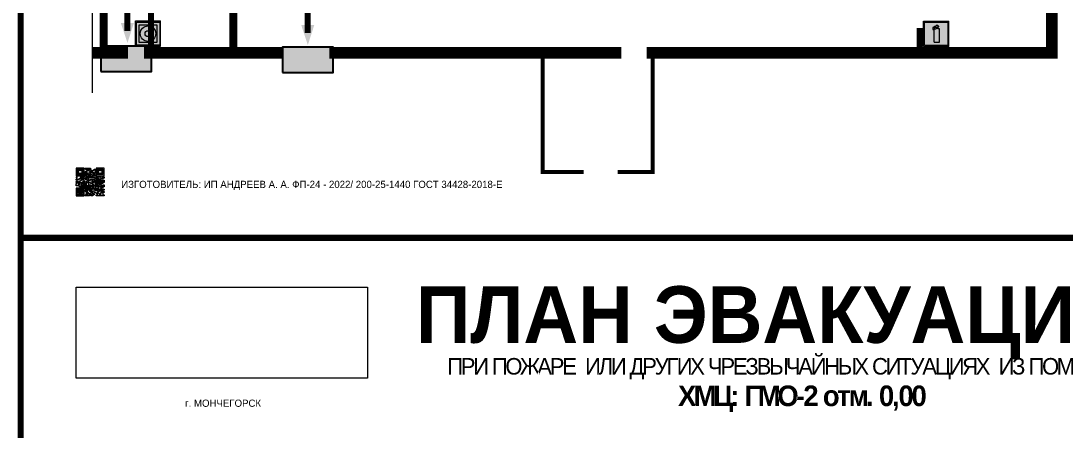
# Model space of a CAD drawing. Header units: millimetres. Extents: x 13114 to 67229, y 22859 to 38520.
# Drawn here: x 17158.6 to 17564.2, y 31214.5 to 31373.3 of the extents above; entities that cross this region are included whole.
import ezdxf

# ---------------------------------------------------------------- set-up
doc = ezdxf.new("R2010")
doc.units = ezdxf.units.MM
doc.layers.add('План_Штампы', color=7, linetype='Continuous')
doc.styles.add('обычный', font='arial.ttf')
picture_1 = doc.add_image_def('image1.jpg', size_in_pixel=(337, 105))

# ---------------------------------------------------------------- blocks, each defined once
blk = doc.blocks.new('QR')
at = {"lineweight": 0}
h = blk.add_hatch(color=256, dxfattribs=at)
h.dxf.hatch_style = 1
h.paths.add_polyline_path([(9241.16, 2687.38), (9242.01, 2687.38), (9242.01, 2687.83), (9241.59, 2687.83), (9241.59, 2688.68), (9239.45, 2688.68), (9239.45, 2688.25), (9239.86, 2688.25), (9239.86, 2687.83), (9240.29, 2687.83), (9240.29, 2688.25), (9241.16, 2688.25), (9241.16, 2687.83), (9240.29, 2687.83), (9240.29, 2687.38), (9239.45, 2687.38), (9239.45, 2685.22), (9238.57, 2685.22), (9238.57, 2684.8), (9239.02, 2684.8), (9239.02, 2684.37), (9238.13, 2684.37), (9238.13, 2683.92), (9239.02, 2683.92), (9239.02, 2683.5), (9239.44, 2683.5), (9239.44, 2682.64), (9239.87, 2682.64), (9239.87, 2682.18), (9239.44, 2682.18), (9239.44, 2682.64), (9238.13, 2682.64), (9238.13, 2681.76), (9237.71, 2681.76), (9237.71, 2682.64), (9238.13, 2682.64), (9238.13, 2683.07), (9237.27, 2683.07), (9237.27, 2683.51), (9237.71, 2683.51), (9237.71, 2684.37), (9238.13, 2684.37), (9238.13, 2685.22), (9237.71, 2685.22), (9237.71, 2684.8), (9237.28, 2684.8), (9237.28, 2684.38), (9235.98, 2684.38), (9235.98, 2683.92), (9236.4, 2683.92), (9236.4, 2683.49), (9236.84, 2683.49), (9236.84, 2683.07), (9236.4, 2683.07), (9236.4, 2682.64), (9235.98, 2682.64), (9235.98, 2681.76), (9237.29, 2681.76), (9237.29, 2681.33), (9239.43, 2681.33), (9239.43, 2681.76), (9240.74, 2681.76), (9240.74, 2683.05), (9239.87, 2683.05), (9239.87, 2683.5), (9240.29, 2683.5), (9240.29, 2683.91), (9240.74, 2683.91), (9240.74, 2684.81), (9240.29, 2684.81), (9240.29, 2684.79), (9240.29, 2684.37), (9239.45, 2684.37), (9239.45, 2684.8), (9239.87, 2684.8), (9239.87, 2685.21), (9240.74, 2685.21), (9240.74, 2686.1), (9240.29, 2686.1), (9240.29, 2685.64), (9239.86, 2685.64), (9239.86, 2686.95), (9240.29, 2686.95), (9240.29, 2686.52), (9240.74, 2686.52), (9240.74, 2686.1), (9241.16, 2686.1), (9241.16, 2686.53), (9241.59, 2686.53), (9241.59, 2686.1), (9242.02, 2686.1), (9242.02, 2685.21), (9241.59, 2685.21), (9241.59, 2686.1), (9241.16, 2686.1), (9241.16, 2685.21), (9240.74, 2685.21), (9240.74, 2684.81), (9242.89, 2684.81), (9242.89, 2685.22), (9242.47, 2685.22), (9242.47, 2686.11), (9242.89, 2686.11), (9242.89, 2686.52), (9242.46, 2686.52), (9242.46, 2686.95), (9242.89, 2686.95), (9242.89, 2686.52), (9243.32, 2686.52), (9243.32, 2688.26), (9242.9, 2688.26), (9242.9, 2687.83), (9242.47, 2687.83), (9242.47, 2687.38), (9242.01, 2687.38), (9242.01, 2686.94), (9241.16, 2686.94)])
h.paths.add_polyline_path([(9239.02, 2682.18), (9239.02, 2681.76), (9238.54, 2681.76), (9238.54, 2682.18)], flags=16)
h.paths.add_polyline_path([(9237.27, 2682.65), (9237.27, 2682.19), (9236.83, 2682.19), (9236.83, 2682.65)], flags=16)
h = blk.add_hatch(color=256, dxfattribs=at)
h.dxf.hatch_style = 1
h.paths.add_polyline_path([(9238.15, 2687.83), (9236.83, 2687.83), (9236.83, 2686.52), (9238.15, 2686.52)], flags=0)
h.paths.add_polyline_path([(9239.01, 2685.65), (9239.01, 2688.68), (9235.98, 2688.68), (9235.98, 2685.65)])
h.paths.add_polyline_path([(9236.41, 2686.1), (9236.41, 2688.26), (9238.56, 2688.26), (9238.56, 2686.1)], flags=16)
h.paths.add_polyline_path([(9236.83, 2686.52), (9236.83, 2687.83), (9238.15, 2687.83), (9238.15, 2686.52)], flags=0)
h = blk.add_hatch(color=256, dxfattribs=at)
h.dxf.hatch_style = 1
h.paths.add_polyline_path([(9243.32, 2686.11), (9242.89, 2686.11), (9242.89, 2685.64), (9243.32, 2685.64)])
h.paths.add_polyline_path([(9239.02, 2683.07), (9239.02, 2683.5), (9238.56, 2683.5), (9238.56, 2683.07)])
h.paths.add_polyline_path([(9236.4, 2684.8), (9236.4, 2685.22), (9235.98, 2685.22), (9235.98, 2684.8)])
h.paths.add_polyline_path([(9236.4, 2683.07), (9236.4, 2683.49), (9235.98, 2683.49), (9235.98, 2683.07)])
h = blk.add_hatch(color=256, dxfattribs=at)
h.dxf.hatch_style = 1
h.paths.add_polyline_path([(9238.15, 2686.52), (9238.15, 2687.83), (9236.83, 2687.83), (9236.83, 2686.52)])
h.paths.add_polyline_path([(9245.91, 2686.52), (9245.91, 2687.83), (9244.59, 2687.83), (9244.59, 2686.52)], flags=0)
h.paths.add_polyline_path([(9246.77, 2685.65), (9246.77, 2688.68), (9243.74, 2688.68), (9243.74, 2685.65)])
h.paths.add_polyline_path([(9244.17, 2686.1), (9244.17, 2688.26), (9246.32, 2688.26), (9246.32, 2686.1)], flags=16)
h.paths.add_polyline_path([(9244.59, 2686.52), (9244.59, 2687.83), (9245.91, 2687.83), (9245.91, 2686.52)], flags=0)
h = blk.add_hatch(color=256, dxfattribs=at)
h.dxf.hatch_style = 1
h.paths.add_polyline_path([(9240.75, 2681.76), (9240.75, 2681.35), (9241.17, 2681.35), (9241.17, 2681.76)])
h.paths.add_polyline_path([(9241.6, 2682.18), (9241.17, 2682.18), (9241.17, 2681.76), (9241.6, 2681.76)])
h.paths.add_polyline_path([(9242.47, 2681.34), (9242.47, 2682.19), (9242.02, 2682.19), (9242.02, 2681.76), (9241.6, 2681.76), (9241.6, 2681.34)])
h.paths.add_polyline_path([(9239.87, 2678.3), (9239.44, 2678.3), (9239.44, 2677.89), (9241.17, 2677.89), (9241.17, 2678.3), (9240.28, 2678.3), (9240.28, 2678.73), (9239.87, 2678.73)])
h.paths.add_polyline_path([(9240.75, 2678.73), (9240.75, 2679.19), (9240.28, 2679.19), (9240.28, 2678.73)])
h.paths.add_polyline_path([(9241.6, 2678.73), (9241.17, 2678.73), (9241.17, 2678.3), (9241.6, 2678.3)])
h.paths.add_polyline_path([(9242.02, 2678.3), (9241.6, 2678.3), (9241.6, 2677.89), (9242.48, 2677.89), (9242.48, 2678.31), (9242.9, 2678.31), (9242.9, 2678.73), (9242.02, 2678.73)])
h.paths.add_polyline_path([(9246.36, 2684.37), (9246.36, 2684.79), (9245.93, 2684.79), (9245.93, 2684.37)])
h.paths.add_polyline_path([(9246.78, 2685.2), (9246.36, 2685.2), (9246.36, 2684.79), (9246.78, 2684.79)])
h.paths.add_polyline_path([(9245.91, 2687.83), (9244.59, 2687.83), (9244.59, 2686.52), (9245.91, 2686.52)])
h = blk.add_hatch(color=256, dxfattribs=at)
h.dxf.hatch_style = 1
h.paths.add_polyline_path([(9243.32, 2682.64), (9243.32, 2683.07), (9244.62, 2683.07), (9244.62, 2684.37), (9243.74, 2684.37), (9243.74, 2684.8), (9244.62, 2684.8), (9244.62, 2684.37), (9245.48, 2684.37), (9245.48, 2685.22), (9243.32, 2685.22), (9243.32, 2683.5), (9242.89, 2683.5), (9242.89, 2683.06), (9242.01, 2683.06), (9242.01, 2683.91), (9242.47, 2683.91), (9242.47, 2683.5), (9242.89, 2683.5), (9242.89, 2684.38), (9241.59, 2684.38), (9241.59, 2683.91), (9240.74, 2683.91), (9240.74, 2683.05), (9241.59, 2683.05), (9241.59, 2682.64), (9242.47, 2682.64), (9242.47, 2682.19), (9242.91, 2682.19), (9242.91, 2681.34), (9242.48, 2681.34), (9242.48, 2680.91), (9242.91, 2680.91), (9242.91, 2679.17), (9243.75, 2679.17), (9243.75, 2678.73), (9244.2, 2678.73), (9244.2, 2678.3), (9243.75, 2678.3), (9243.75, 2677.88), (9246.78, 2677.88), (9246.78, 2678.3), (9246.35, 2678.3), (9246.35, 2679.19), (9245.48, 2679.19), (9245.48, 2678.31), (9245.05, 2678.31), (9245.05, 2678.73), (9244.62, 2678.73), (9244.62, 2679.19), (9244.2, 2679.19), (9244.2, 2679.61), (9245.05, 2679.61), (9245.05, 2680.46), (9245.48, 2680.46), (9245.48, 2681.34), (9245.04, 2681.34), (9245.04, 2681.76), (9244.63, 2681.76), (9244.63, 2682.19), (9244.21, 2682.19), (9244.21, 2681.76), (9243.32, 2681.76), (9243.32, 2682.19), (9244.21, 2682.19), (9244.21, 2682.64)])
h.paths.add_polyline_path([(9243.75, 2683.49), (9243.75, 2683.92), (9244.21, 2683.92), (9244.21, 2683.49)], flags=16)
h.paths.add_polyline_path([(9243.32, 2681.34), (9244.63, 2681.34), (9244.63, 2680.04), (9243.32, 2680.04)], flags=16)
h.paths.add_polyline_path([(9243.76, 2680.89), (9244.18, 2680.89), (9244.18, 2680.48), (9243.76, 2680.48)], flags=0)
h = blk.add_hatch(color=256, dxfattribs=at)
h.dxf.hatch_style = 1
h.paths.add_polyline_path([(9235.98, 2680.9), (9235.98, 2677.86), (9239.02, 2677.86), (9239.02, 2680.9)])
h.paths.add_polyline_path([(9238.57, 2680.48), (9238.57, 2678.32), (9236.41, 2678.32), (9236.41, 2680.48)], flags=16)
h.paths.add_polyline_path([(9238.15, 2680.05), (9238.15, 2678.74), (9236.83, 2678.74), (9236.83, 2680.05)], flags=0)
h = blk.add_hatch(color=256, dxfattribs=at)
h.dxf.hatch_style = 1
h.paths.add_polyline_path([(9242.02, 2680.46), (9242.48, 2680.46), (9242.48, 2680.91), (9241.58, 2680.91), (9241.58, 2681.35), (9241.17, 2681.35), (9241.17, 2680.91), (9240.75, 2680.91), (9240.75, 2681.33), (9239.43, 2681.33), (9239.43, 2680.46), (9239.86, 2680.46), (9239.86, 2680.92), (9240.3, 2680.92), (9240.3, 2680.46), (9239.86, 2680.46), (9239.86, 2680.04), (9239.44, 2680.04), (9239.44, 2679.62), (9239.86, 2679.62), (9239.86, 2679.19), (9240.29, 2679.19), (9240.29, 2680.03), (9241.18, 2680.03), (9241.18, 2680.47), (9241.6, 2680.47), (9241.6, 2680.03), (9241.18, 2680.03), (9241.18, 2679.61), (9241.6, 2679.61), (9241.6, 2679.19), (9242.47, 2679.19), (9242.47, 2679.6), (9242.02, 2679.6)])
h = blk.add_hatch(color=256, dxfattribs=at)
h.dxf.hatch_style = 1
h.paths.add_polyline_path([(9244.18, 2680.48), (9244.18, 2680.89), (9243.76, 2680.89), (9243.76, 2680.48)])
h = blk.add_hatch(color=256, dxfattribs=at)
h.dxf.hatch_style = 1
h.paths.add_polyline_path([(9246.36, 2683.07), (9246.78, 2683.07), (9246.78, 2683.92), (9246.36, 2683.92), (9246.36, 2683.49), (9245.92, 2683.49), (9245.92, 2683.92), (9245.06, 2683.92), (9245.06, 2683.49), (9245.48, 2683.49), (9245.48, 2683.07), (9244.62, 2683.07), (9244.62, 2682.65), (9245.05, 2682.65), (9245.05, 2682.18), (9245.48, 2682.18), (9245.48, 2682.65), (9246.36, 2682.65)])
h.paths.add_polyline_path([(9246.78, 2682.18), (9246.36, 2682.18), (9246.36, 2681.75), (9245.92, 2681.75), (9245.92, 2682.18), (9245.48, 2682.18), (9245.48, 2681.34), (9245.48, 2681.34), (9245.94, 2681.34), (9245.94, 2680.91), (9246.36, 2680.91), (9246.36, 2681.34), (9246.78, 2681.34)])
h = blk.add_hatch(color=256, dxfattribs=at)
h.dxf.hatch_style = 1
h.paths.add_polyline_path([(9238.15, 2680.05), (9236.83, 2680.05), (9236.83, 2678.74), (9238.15, 2678.74)])
h = blk.add_hatch(color=256, dxfattribs=at)
h.dxf.hatch_style = 1
h.paths.add_polyline_path([(9245.93, 2680.04), (9245.93, 2680.46), (9245.48, 2680.46), (9245.48, 2679.62), (9246.35, 2679.62), (9246.35, 2680.04)])
h.paths.add_polyline_path([(9246.78, 2680.04), (9246.78, 2680.46), (9246.35, 2680.46), (9246.35, 2680.04)])
h.paths.add_polyline_path([(9246.78, 2679.18), (9246.78, 2679.62), (9246.35, 2679.62), (9246.35, 2679.18)])
for points in [[(9237.71, 2685.22), (9238.13, 2685.22), (9238.13, 2684.37), (9237.71, 2684.37), (9237.71, 2683.51), (9237.27, 2683.51), (9237.27, 2683.07), (9238.13, 2683.07), (9238.13, 2682.64), (9237.71, 2682.64), (9237.71, 2681.76), (9238.13, 2681.76), (9238.13, 2682.64), (9239.44, 2682.64), (9239.44, 2683.5), (9239.02, 2683.5), (9239.02, 2683.07), (9238.56, 2683.07), (9238.56, 2683.5), (9239.02, 2683.5), (9239.02, 2683.92), (9238.13, 2683.92), (9238.13, 2684.37), (9239.02, 2684.37), (9239.02, 2684.8), (9238.57, 2684.8), (9238.57, 2685.22), (9239.45, 2685.22), (9239.45, 2687.38), (9240.29, 2687.38), (9240.29, 2687.83), (9239.86, 2687.83), (9239.86, 2688.25), (9239.45, 2688.25), (9239.45, 2688.68), (9241.59, 2688.68), (9241.59, 2687.83), (9242.01, 2687.83), (9242.01, 2687.38), (9242.47, 2687.38), (9242.47, 2687.83), (9242.9, 2687.83), (9242.9, 2688.26), (9243.32, 2688.26), (9243.32, 2686.52), (9242.89, 2686.52), (9242.89, 2686.11), (9243.32, 2686.11), (9243.32, 2685.64), (9242.89, 2685.64), (9242.89, 2686.11), (9242.47, 2686.11), (9242.47, 2685.22), (9242.89, 2685.22), (9242.89, 2684.81), (9240.74, 2684.81), (9240.74, 2683.91), (9241.59, 2683.91), (9241.59, 2684.38), (9242.89, 2684.38), (9242.89, 2683.5), (9242.47, 2683.5), (9242.47, 2683.91), (9242.01, 2683.91), (9242.01, 2683.06), (9242.89, 2683.06), (9242.89, 2683.5), (9243.32, 2683.5), (9243.32, 2685.22), (9245.48, 2685.22), (9245.48, 2684.37), (9244.62, 2684.37), (9244.62, 2683.07), (9245.48, 2683.07), (9245.48, 2683.49), (9245.06, 2683.49), (9245.06, 2683.92), (9245.92, 2683.92), (9245.92, 2683.49), (9246.36, 2683.49), (9246.36, 2683.92), (9246.78, 2683.92), (9246.78, 2683.07), (9246.36, 2683.07), (9246.36, 2682.65), (9245.48, 2682.65), (9245.48, 2682.18), (9245.92, 2682.18), (9245.92, 2681.75), (9246.36, 2681.75), (9246.36, 2682.18), (9246.78, 2682.18), (9246.78, 2681.34), (9246.36, 2681.34), (9246.36, 2680.91), (9245.94, 2680.91), (9245.94, 2681.34), (9245.48, 2681.34), (9245.48, 2680.46), (9245.93, 2680.46), (9245.93, 2680.04), (9246.35, 2680.04), (9246.35, 2680.46), (9246.78, 2680.46), (9246.78, 2680.04), (9246.78, 2680.04), (9246.35, 2680.04), (9246.35, 2679.62), (9246.78, 2679.62), (9246.78, 2679.18), (9246.35, 2679.18), (9246.35, 2678.3), (9246.78, 2678.3), (9246.78, 2677.88), (9243.75, 2677.88), (9243.75, 2678.3), (9244.2, 2678.3), (9244.2, 2678.73), (9243.75, 2678.73), (9243.75, 2679.17), (9242.91, 2679.17), (9242.91, 2680.91), (9242.48, 2680.91), (9242.48, 2680.46), (9242.02, 2680.46), (9242.02, 2679.6), (9242.47, 2679.6), (9242.47, 2679.19), (9241.6, 2679.19), (9241.6, 2679.61), (9241.18, 2679.61), (9241.18, 2680.03), (9240.29, 2680.03), (9240.29, 2679.19), (9240.75, 2679.19), (9240.75, 2678.73), (9240.28, 2678.73), (9240.28, 2678.3), (9241.17, 2678.3), (9241.17, 2678.73), (9241.6, 2678.73), (9241.6, 2678.3), (9242.02, 2678.3), (9242.02, 2678.73), (9242.9, 2678.73), (9242.9, 2678.31), (9242.48, 2678.31), (9242.48, 2677.89), (9241.6, 2677.89), (9241.6, 2678.3), (9241.17, 2678.3), (9241.17, 2677.89), (9239.44, 2677.89), (9239.44, 2678.3), (9239.87, 2678.3), (9239.87, 2678.73), (9240.28, 2678.73), (9240.28, 2679.19), (9240.29, 2679.19), (9239.86, 2679.19), (9239.86, 2679.62), (9239.44, 2679.62), (9239.44, 2680.04), (9239.86, 2680.04), (9239.86, 2680.46), (9239.43, 2680.46), (9239.43, 2681.33), (9237.29, 2681.33), (9237.29, 2681.76), (9235.98, 2681.76), (9235.98, 2682.64), (9236.4, 2682.64), (9236.4, 2683.07), (9235.98, 2683.07), (9235.98, 2683.49), (9236.4, 2683.49), (9236.4, 2683.92), (9235.98, 2683.92), (9235.98, 2684.38), (9237.28, 2684.38), (9237.28, 2684.8), (9237.71, 2684.8), (9237.71, 2685.22), (9237.92, 2685.22)], [(9240.74, 2685.21), (9239.87, 2685.21), (9239.87, 2684.8), (9239.45, 2684.8), (9239.45, 2684.37), (9240.29, 2684.37), (9240.29, 2684.79), (9240.29, 2684.81), (9240.74, 2684.81), (9240.74, 2685.21), (9239.87, 2685.21)], [(9240.74, 2686.1), (9240.74, 2686.52), (9240.29, 2686.52), (9240.29, 2686.95), (9239.86, 2686.95), (9239.86, 2685.64), (9240.29, 2685.64), (9240.29, 2686.1), (9240.74, 2686.1), (9240.74, 2686.52)], [(9244.62, 2684.37), (9244.62, 2684.8), (9243.74, 2684.8), (9243.74, 2684.37), (9244.62, 2684.37)], [(9240.74, 2683.05), (9240.74, 2681.76), (9239.43, 2681.76), (9239.43, 2681.33), (9240.75, 2681.33), (9240.75, 2681.35), (9240.75, 2680.91), (9241.17, 2680.91), (9241.17, 2681.35), (9241.58, 2681.35), (9241.58, 2680.91), (9242.48, 2680.91), (9242.48, 2681.34), (9242.91, 2681.34), (9242.91, 2682.19), (9242.47, 2682.19), (9242.47, 2682.64), (9241.59, 2682.64), (9241.59, 2683.05), (9240.74, 2683.05)], [(9239.86, 2680.46), (9239.86, 2680.92), (9240.3, 2680.92), (9240.3, 2680.46), (9239.86, 2680.46)], [(9240.74, 2683.91), (9240.29, 2683.91), (9240.29, 2683.5), (9239.87, 2683.5), (9239.87, 2683.05), (9240.74, 2683.05), (9240.74, 2683.91)], [(9241.6, 2681.76), (9242.02, 2681.76), (9242.02, 2682.19), (9242.47, 2682.19), (9242.47, 2681.34), (9241.6, 2681.34), (9241.6, 2681.76)], [(9244.62, 2683.07), (9243.32, 2683.07), (9243.32, 2682.64), (9244.21, 2682.64), (9244.21, 2682.19), (9243.32, 2682.19), (9243.32, 2681.76), (9244.21, 2681.76), (9244.21, 2682.19), (9244.63, 2682.19), (9244.63, 2681.76), (9245.04, 2681.76), (9245.04, 2681.34), (9245.48, 2681.34)], [(9245.48, 2682.18), (9245.05, 2682.18), (9245.05, 2682.65), (9244.62, 2682.65), (9244.62, 2683.07)], [(9245.48, 2682.18), (9245.48, 2681.34)], [(9245.48, 2680.46), (9245.05, 2680.46), (9245.05, 2679.61), (9244.2, 2679.61), (9244.2, 2679.19), (9244.62, 2679.19), (9244.62, 2678.73), (9245.05, 2678.73), (9245.05, 2678.31), (9245.48, 2678.31), (9245.48, 2679.19), (9246.35, 2679.19), (9246.35, 2679.07)], [(9246.35, 2679.62), (9245.48, 2679.62), (9245.48, 2680.46)], [(9245.48, 2680.46), (9245.48, 2679.62), (9246.35, 2679.62), (9246.35, 2680.04), (9245.93, 2680.04), (9245.93, 2680.46), (9245.48, 2680.46), (9245.48, 2679.62)], [(9246.35, 2679.62), (9246.35, 2679.18)]]:
    blk.add_lwpolyline(points, dxfattribs=at)
for points in [[(9235.98, 2685.65), (9239.01, 2685.65), (9239.01, 2688.68), (9235.98, 2688.68)], [(9235.98, 2684.8), (9236.4, 2684.8), (9236.4, 2685.22), (9235.98, 2685.22)], [(9236.41, 2688.26), (9238.56, 2688.26), (9238.56, 2686.1), (9236.41, 2686.1)], [(9236.83, 2687.83), (9238.15, 2687.83), (9238.15, 2686.52), (9236.83, 2686.52)], [(9240.29, 2687.83), (9241.16, 2687.83), (9241.16, 2688.25), (9240.29, 2688.25)], [(9240.29, 2688.25), (9241.16, 2688.25), (9241.16, 2687.83), (9240.29, 2687.83)], [(9241.16, 2686.1), (9240.74, 2686.1), (9240.74, 2685.21), (9241.16, 2685.21)], [(9242.01, 2687.38), (9241.16, 2687.38), (9241.16, 2686.94), (9242.01, 2686.94)], [(9241.16, 2687.38), (9242.01, 2687.38), (9242.01, 2686.94), (9241.16, 2686.94)], [(9241.16, 2686.53), (9241.59, 2686.53), (9241.59, 2686.1), (9241.16, 2686.1)], [(9241.59, 2686.1), (9242.02, 2686.1), (9242.02, 2685.21), (9241.59, 2685.21)], [(9242.89, 2686.52), (9242.46, 2686.52), (9242.46, 2686.95), (9242.89, 2686.95)], [(9243.74, 2685.65), (9246.77, 2685.65), (9246.77, 2688.68), (9243.74, 2688.68)], [(9244.17, 2688.26), (9246.32, 2688.26), (9246.32, 2686.1), (9244.17, 2686.1)], [(9244.59, 2687.83), (9245.91, 2687.83), (9245.91, 2686.52), (9244.59, 2686.52)], [(9245.93, 2684.79), (9246.36, 2684.79), (9246.36, 2684.37), (9245.93, 2684.37)], [(9246.36, 2685.2), (9246.78, 2685.2), (9246.78, 2684.79), (9246.36, 2684.79)], [(9235.98, 2677.86), (9239.02, 2677.86), (9239.02, 2680.9), (9235.98, 2680.9)], [(9236.4, 2683.07), (9236.84, 2683.07), (9236.84, 2683.49), (9236.4, 2683.49)], [(9236.83, 2682.19), (9237.27, 2682.19), (9237.27, 2682.65), (9236.83, 2682.65)], [(9238.54, 2682.18), (9239.02, 2682.18), (9239.02, 2681.76), (9238.54, 2681.76)], [(9239.44, 2682.64), (9239.87, 2682.64), (9239.87, 2682.18), (9239.44, 2682.18)], [(9240.75, 2681.76), (9241.17, 2681.76), (9241.17, 2681.35), (9240.75, 2681.35)], [(9241.17, 2682.18), (9241.6, 2682.18), (9241.6, 2681.76), (9241.17, 2681.76)], [(9243.32, 2680.04), (9244.63, 2680.04), (9244.63, 2681.34), (9243.32, 2681.34)], [(9243.75, 2683.92), (9244.21, 2683.92), (9244.21, 2683.49), (9243.75, 2683.49)], [(9243.76, 2680.89), (9244.18, 2680.89), (9244.18, 2680.48), (9243.76, 2680.48)], [(9236.41, 2680.48), (9238.57, 2680.48), (9238.57, 2678.32), (9236.41, 2678.32)], [(9236.83, 2680.05), (9238.15, 2680.05), (9238.15, 2678.74), (9236.83, 2678.74)], [(9241.18, 2680.03), (9241.6, 2680.03), (9241.6, 2680.47), (9241.18, 2680.47)]]:
    blk.add_lwpolyline(points, close=True, dxfattribs=at)
blk = doc.blocks.new('A$C7B4425F7')
at = {"true_color": 0xffffff}
blk.add_hatch(color=7, dxfattribs=at).paths.add_polyline_path([(0, 0), (-16, 0), (-16, -8), (0, -8)])
h = blk.add_hatch(color=126)
h.paths.add_polyline_path([(-0.2, -0.2), (-15.8, -0.2), (-15.8, -7.8), (-0.2, -7.8)])
h.paths.add_polyline_path([(-11.76, -2.03), (-11.76, -3.66), (-11.17, -3.66, -0.568275), (-11.17, -6.18), (-12.58, -6.18), (-12.58, -2.03)], flags=16)
h.paths.add_polyline_path([(-13.33, -4.12, -0.495768), (-13.59, -6.18), (-15.03, -6.18), (-15.03, -2.03), (-13.59, -2.03, -0.487973)], flags=16)
h.paths.add_polyline_path([(-10.25, -2.03), (-9.48, -2.03), (-9.48, -6.18), (-10.25, -6.18)], flags=16)
h.paths.add_polyline_path([(-13.84, -3.69), (-14.24, -3.69), (-14.24, -3.03), (-13.9, -3.03, -0.692621)], flags=0)
h.paths.add_polyline_path([(-9.15, -2.03), (-8.4, -2.03), (-8.04, -3.07), (-7.68, -2.03), (-6.93, -2.03), (-7.64, -4.1), (-6.93, -6.18), (-7.68, -6.18), (-8.04, -5.14), (-8.4, -6.18), (-9.15, -6.18), (-8.44, -4.1)], flags=16)
h.paths.add_polyline_path([(-11.76, -4.46), (-11.42, -4.46, -0.692621), (-11.36, -5.12), (-11.76, -5.12)], flags=0)
h.paths.add_polyline_path([(-13.9, -5.2), (-14.24, -5.2), (-14.24, -4.55), (-13.84, -4.55, -0.708038)], flags=0)
edge = h.paths.add_edge_path(flags=16)
edge.add_ellipse((-5.51, -4.08), major_axis=(0, 2.05), ratio=0.586184, start_angle=0, end_angle=360)
edge = h.paths.add_edge_path(flags=0)
edge.add_ellipse((-5.51, -4.08), major_axis=(0, 1.14), ratio=0.454828, start_angle=0, end_angle=360)
h.paths.add_polyline_path([(-4.13, -4.96, 0.377264), (-3.48, -4.52, 0.0555), (-3.16, -2.03), (-1.66, -2.03), (-1.66, -4.96), (-0.96, -4.96), (-0.96, -7.01), (-1.75, -7.01), (-1.75, -6.18), (-3.3, -6.18), (-3.3, -7.02), (-4.13, -7.02)], flags=16)
h.paths.add_polyline_path([(-2.73, -2.91), (-2.28, -2.91), (-2.28, -4.96), (-3.05, -4.96, 0.079136)], flags=0)
at = {"color": 126}
blk.add_lwpolyline([(-16, -8), (0, -8), (0, 0), (-16, 0)], close=True, dxfattribs=at)
blk = doc.blocks.new('A$C54414219')
at = {"true_color": 0xffffff}
h = blk.add_hatch(color=7, dxfattribs=at)
h.paths.add_polyline_path([(2.39, -9.45), (2.39, -18.3), (11.23, -18.3), (11.23, -9.45)], flags=0)
h.paths.add_polyline_path([(10.71, -13.87, -1), (2.92, -13.87, -1)], flags=0)
h.paths.add_polyline_path([(8.3, -13.87, -1), (5.33, -13.87, -1)], flags=0)
h.paths.add_polyline_path([(0.41, -7.47), (0.41, -20.27), (13.21, -20.27), (13.21, -7.47)])
h.paths.add_polyline_path([(0.92, -19.77), (12.71, -19.77), (12.71, -7.98), (0.92, -7.98)], flags=16)
h.paths.add_polyline_path([(11.23, -9.45), (11.23, -18.3), (2.39, -18.3), (2.39, -9.45)], flags=0)
at = {"lineweight": 5}
h = blk.add_hatch(color=242, dxfattribs=at)
h.paths.add_polyline_path([(12.71, -7.98), (0.92, -7.98), (0.92, -19.77), (12.71, -19.77)])
h.paths.add_polyline_path([(11.23, -18.3), (2.39, -18.3), (2.39, -9.45), (11.23, -9.45)], flags=16)
h.paths.add_polyline_path([(10.71, -13.87, -1), (2.92, -13.87, -1)], flags=0)
h.paths.add_polyline_path([(8.3, -13.87, -1), (5.33, -13.87, -1)], flags=0)
at = {"true_color": 0xffffff}
h = blk.add_hatch(color=7, dxfattribs=at)
h.paths.add_polyline_path([(2.39, -9.45), (2.39, -18.3), (11.23, -18.3), (11.23, -9.45)])
h.paths.add_polyline_path([(10.71, -13.87, -1), (2.92, -13.87, -1)], flags=16)
h.paths.add_polyline_path([(8.3, -13.87, -1), (5.33, -13.87, -1)], flags=0)
at = {"lineweight": 5}
h = blk.add_hatch(color=242, dxfattribs=at)
h.paths.add_polyline_path([(2.92, -13.87, 1), (10.71, -13.87, 1)])
h.paths.add_polyline_path([(8.3, -13.87, -1), (5.33, -13.87, -1)], flags=16)
at = {"color": 242, "lineweight": 5}
for p, q in [((0.41, -20.27), (0.41, -7.47)), ((0.41, -7.47), (13.21, -7.47)), ((0.41, -7.47), (13.21, -7.47)), ((13.21, -20.27), (13.21, -7.47)), ((0.41, -20.27), (13.21, -20.27))]:
    blk.add_line(p, q, dxfattribs=at)
for points in [[(0.92, -7.98), (12.71, -7.98), (12.71, -19.77), (0.92, -19.77)], [(2.39, -9.45), (11.23, -9.45), (11.23, -18.3), (2.39, -18.3)]]:
    blk.add_lwpolyline(points, close=True, dxfattribs=at)
for radius in [3.89, 1.49]:
    blk.add_circle((6.81, -13.87), radius, dxfattribs=at)
blk = doc.blocks.new('A$C3AD82952')
at = {"true_color": 0xf5f5ff}
h = blk.add_hatch(color=7, dxfattribs=at)
h.dxf.hatch_style = 1
h.paths.add_polyline_path([(8.21, 8.73, 0.414214), (7.89, 9.05), (7.22, 9.05), (7.22, 9.92), (7.59, 9.92, 1), (7.57, 10.36), (7.22, 10.36), (7.22, 10.6), (6.43, 10.6), (6.43, 10.36), (6.01, 10.36), (4.74, 9.59), (4.74, 8.69), (4.98, 8.73), (4.98, 9.26), (6.12, 9.91), (6.43, 9.91), (6.43, 9.05), (5.76, 9.05, 0.414214), (5.44, 8.73), (5.44, 2.2), (8.21, 2.2)], flags=0)
h.paths.add_polyline_path([(12.8, 12.8), (0, 12.8), (0, 0), (12.8, 0)])
h.paths.add_polyline_path([(0.51, 12.29), (12.29, 12.29), (12.29, 0.51), (0.51, 0.51)], flags=16)
h.paths.add_polyline_path([(4.74, 9.59), (6.01, 10.36), (6.43, 10.36), (6.43, 10.6), (7.22, 10.6), (7.22, 10.36), (7.59, 10.36, -0.94586), (7.59, 9.92), (7.22, 9.92), (7.22, 9.05), (7.89, 9.05, -0.414214), (8.21, 8.73), (8.21, 2.2), (5.44, 2.2), (5.44, 8.73, -0.414214), (5.76, 9.05), (6.43, 9.05), (6.43, 9.91), (6.12, 9.91), (4.98, 9.26), (4.98, 8.73), (4.74, 8.69)], flags=0)
h = blk.add_hatch(color=242)
h.dxf.hatch_style = 1
h.paths.add_polyline_path([(12.29, 12.29), (0.51, 12.29), (0.51, 0.51), (12.29, 0.51)])
h.paths.add_polyline_path([(4.74, 8.69), (4.74, 9.59), (6.01, 10.36), (6.43, 10.36), (6.43, 10.6), (7.22, 10.6), (7.22, 10.36), (7.59, 10.36, -0.94586), (7.59, 9.92), (7.22, 9.92), (7.22, 9.05), (7.89, 9.05, -0.414214), (8.21, 8.73), (8.21, 2.2), (5.44, 2.2), (5.44, 8.73, -0.414214), (5.76, 9.05), (6.43, 9.05), (6.43, 9.91), (6.12, 9.91), (4.98, 9.26), (4.98, 8.73)], flags=16)
h = blk.add_hatch(color=7, dxfattribs=at)
h.dxf.hatch_style = 1
h.paths.add_polyline_path([(8.21, 8.73, 0.414214), (7.89, 9.05), (7.22, 9.05), (7.22, 9.92), (7.59, 9.92, 1), (7.57, 10.36), (7.22, 10.36), (7.22, 10.6), (6.43, 10.6), (6.43, 10.36), (6.01, 10.36), (4.74, 9.59), (4.74, 8.69), (4.98, 8.73), (4.98, 9.26), (6.12, 9.91), (6.43, 9.91), (6.43, 9.05), (5.76, 9.05, 0.414214), (5.44, 8.73), (5.44, 2.2), (8.21, 2.2)])
at = {"color": 242, "lineweight": 5}
for p, q in [((0, 0), (0, 12.8)), ((0, 12.8), (12.8, 12.8)), ((7.22, 10.6), (6.43, 10.6)), ((6.43, 10.6), (6.43, 10.36)), ((7.22, 10.36), (7.22, 10.6)), ((12.8, 0), (12.8, 12.8)), ((6.01, 10.36), (4.74, 9.59)), ((4.74, 9.59), (4.74, 8.69)), ((4.74, 8.69), (4.98, 8.73)), ((4.98, 9.26), (6.12, 9.91)), ((4.98, 8.73), (4.98, 9.26)), ((5.44, 2.2), (5.44, 8.73)), ((5.76, 9.05), (6.43, 9.05)), ((6.01, 10.36), (6.43, 10.36)), ((6.12, 9.91), (6.43, 9.91)), ((6.43, 9.91), (6.43, 9.05)), ((7.59, 10.36), (7.22, 10.36)), ((7.22, 9.05), (7.22, 9.92)), ((7.59, 9.92), (7.22, 9.92)), ((7.89, 9.05), (7.22, 9.05)), ((8.21, 2.2), (8.21, 8.73)), ((0, 0), (12.8, 0)), ((5.44, 2.2), (8.21, 2.2))]:
    blk.add_line(p, q, dxfattribs=at)
blk.add_lwpolyline([(0.51, 12.29), (12.29, 12.29), (12.29, 0.51), (0.51, 0.51)], close=True, dxfattribs=at)
for centre, radius, start, end in [((5.76, 8.73), 0.32, 90, 180), ((7.58, 10.14), 0.223, 273.1875, 86.8125), ((7.89, 8.73), 0.32, 0, 90)]:
    blk.add_arc(centre, radius, start, end, dxfattribs=at)

msp = doc.modelspace()

# ---------------------------------------------------------------- linework, layer by layer
at = {"color": 1, "lineweight": 100}
for points in [[(17158.64, 31684.13), (17758.64, 31684.13), (17758.64, 31289.13), (17158.64, 31289.13)], [(17158.64, 31289.13), (17758.64, 31289.13), (17758.64, 30894.13), (17158.64, 30894.13)]]:
    msp.add_lwpolyline(points, close=True, dxfattribs=at)
at = {"lineweight": 0}
msp.add_lwpolyline([(17186.41, 31345.41), (17186.41, 31603.71)], dxfattribs=at)
at = {"color": 126, "lineweight": 100, "true_color": 0x008754}
for points in [[(17200.01, 31369.49), (17200.01, 31557.99)], [(17243.12, 31472.89), (17270, 31472.89), (17270, 31368.64)]]:
    msp.add_lwpolyline(points, dxfattribs=at)
at = {"lineweight": 0}
for points, const_width in [([(17190.83, 31458.71), (17190.83, 31362.51)], 3.07), ([(17266.1, 31452.85), (17241.18, 31452.85), (17241.18, 31361.16)], 3.07), ([(17209.19, 31361.22), (17209.19, 31426.26)], 2.3), ([(17559.01, 31404.79), (17559.01, 31360.93), (17401.64, 31360.93)], 4.61), ([(17507.67, 31370.51), (17507.67, 31360.77)], 2.3), ([(17200.25, 31360.93), (17186.41, 31360.93)], 4.61), ([(17260.28, 31360.93), (17206.42, 31360.93)], 4.61), ([(17391.81, 31360.93), (17278.37, 31360.93)], 4.61), ([(17361.3, 31361.62), (17361.3, 31314.65), (17377.18, 31314.65)], 1.54), ([(17390.42, 31314.65), (17403.99, 31314.65), (17403.99, 31360.63)], 1.54)]:
    msp.add_lwpolyline(points, dxfattribs=dict(at, const_width=const_width))
at = {"layer": 'План_Штампы', "color": 126, "true_color": 0x008754}
for points in [[(17197.46, 31372.54), (17202.54, 31372.53), (17200.02, 31364.73)], [(17267.51, 31371.74), (17272.59, 31371.73), (17270.07, 31363.93)]]:
    msp.add_solid(points, dxfattribs=at)

# ---------------------------------------------------------------- block references
at = {"xscale": 0.7680000000000001, "yscale": 0.7680000000000001, "zscale": 0.7680000000000001}
for name, p in [('A$C54414219', (17202.78, 31379.01)), ('A$C3AD82952', (17509.14, 31363.33))]:
    msp.add_blockref(name, p, dxfattribs=at)
at = {"color": 22, "lineweight": 100, "true_color": 0xbb1e10}
msp.add_blockref('QR', (7944.15, 28627.52), dxfattribs=at)
at = {"layer": 'План_Штампы', "xscale": 1.2288, "yscale": 1.2288, "zscale": 1.2288}
for p in [(17209.38, 31363.44), (17279.95, 31363.13)]:
    msp.add_blockref('A$C7B4425F7', p, dxfattribs=at)

# ---------------------------------------------------------------- texts
at = {"lineweight": 0, "style": 'обычный'}
for s, insert, char_height, width, attachment_point in [('\\pi-8.4,l8.4,t8.4;{\\fProxima Nova Rg|b0|i0|c204|p2;ИЗГОТОВИТЕЛЬ: ИП АНДРЕЕВ А. А.\\fProxima Nova Rg|b0|i0|c0|p2; \\fProxima Nova Rg|b0|i0|c204|p2;ФП-24 - 2022/ 200-25-1440 ГОСТ 34428-2018-Е\\H1.2266x; }', (17271.64, 31309.45), 2.8, 191.3484, 5), ('{\\fProxima Nova Rg|b1|i0|c204|p2;ПЛАН ЭВАКУАЦИИ}', (17312.01, 31270.31), 22, 493.8901, 1), ('\\pi-8.4,l8.4,t8.4;{\\fProxima Nova Rg|b0|i0|c204|p2;г. МОНЧЕГОРСК\\H1.1997x; }', (17237.17, 31224.88), 2.8, 126.6484, 5)]:
    msp.add_mtext(s, dxfattribs=dict(at, insert=insert, char_height=char_height, width=width, attachment_point=attachment_point))
at = {"color": 0, "lineweight": 0, "insert": (17461.7, 31242.61), "char_height": 8, "width": 449.2158, "attachment_point": 5, "style": 'обычный'}
msp.add_mtext('{\\fArial Black|b1|i0|c204|p34;\\H2x;\\T0.85;  \\fArial Narrow|b0|i0|c204|p34;\\H0.8x;\\W0.9;\\P\\fProxima Nova Rg|b0|i0|c204|p2;\\H0.5x;\\W1;\\C256;ПРИ ПОЖАРЕ  ИЛИ ДРУГИХ ЧРЕЗВЫЧАЙНЫХ СИТУАЦИЯХ  ИЗ ПОМЕЩЕНИЙ \\fProxima Nova Rg|b1|i0|c204|p2;\\H1.25x;\\PХМЦ: ГМО-2 отм. 0,00}', dxfattribs=at)

# ---------------------------------------------------------------- pictures from other files: only their frames are drawn
at = {"color": 7, "lineweight": 0, "true_color": 0xf5f5ff}
image = msp.add_image(picture_1, insert=(17180.13, 31234.68), size_in_units=(113.11, 35.24), dxfattribs=at)
image.dxf.flags = 7

doc.saveas('drawing.dxf')
